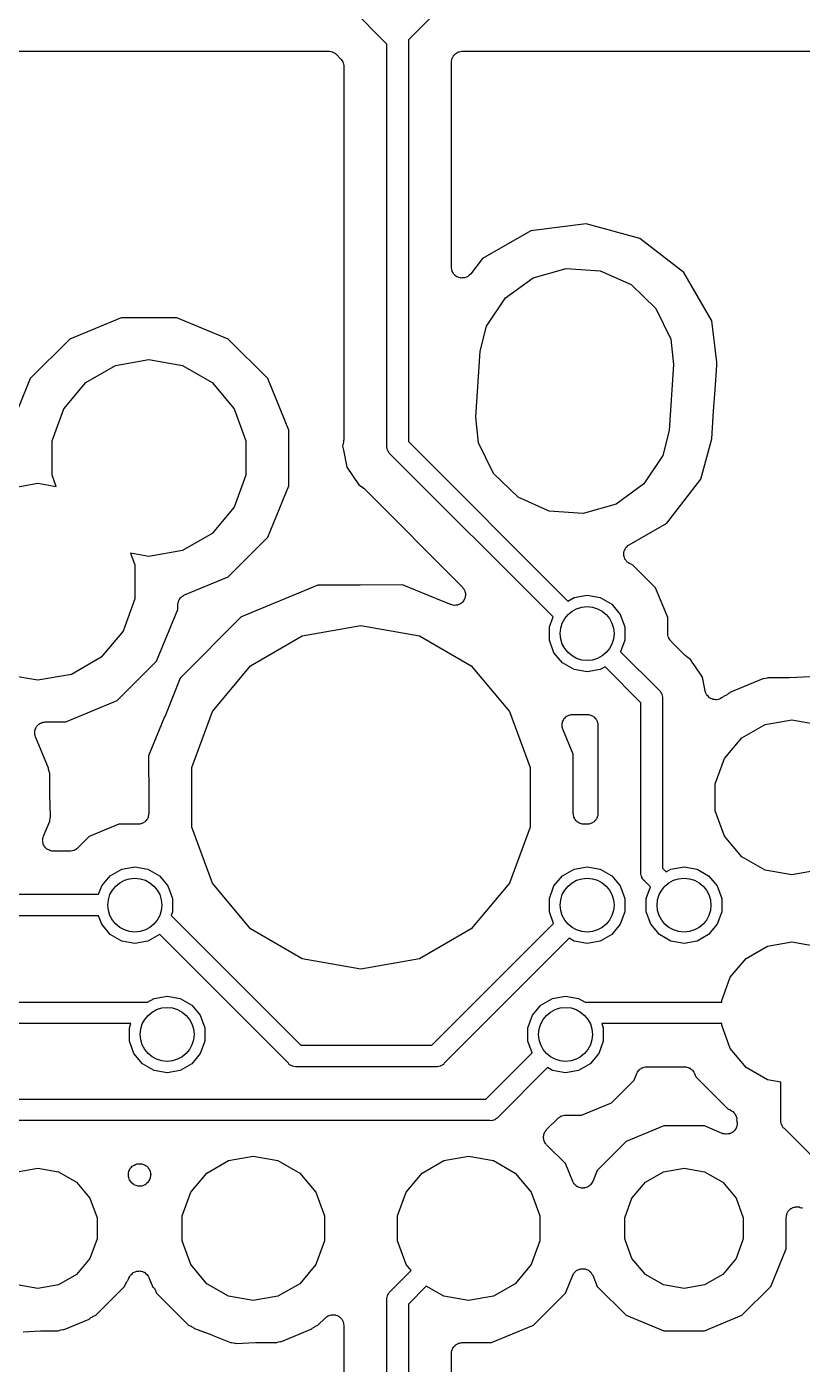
# Model space of a CAD drawing. Extents: x 240.1 to 314.9, y -176.2 to -102.8.
# Drawn here: x 264.03 to 273.17, y -155.27 to -139.51 of the extents above; entities that cross this region are included whole.
import ezdxf

# ---------------------------------------------------------------- set-up
doc = ezdxf.new("R2010")
doc.units = 0
doc.header["$MEASUREMENT"] = 0
doc.layers.add('BLACK', color=7, linetype='CONTINUOUS')

msp = doc.modelspace()

# ---------------------------------------------------------------- linework, layer by layer
at = {"layer": 'BLACK', "linetype": 'CONTINUOUS'}
for p, q in [((268.275, -139.713), (267.849, -139.287)), ((268.906, -139.287), (268.529, -139.664)), ((256.473, -139.795), (267.586, -139.795)), ((267.586, -139.795), (267.592, -139.796)), ((267.592, -139.796), (267.597, -139.795)), ((267.597, -139.795), (267.613, -139.8)), ((267.613, -139.8), (267.63, -139.803)), ((267.63, -139.803), (267.634, -139.805)), ((267.634, -139.805), (267.64, -139.807)), ((267.64, -139.807), (267.653, -139.816)), ((268.275, -144.444), (268.275, -139.713)), ((268.529, -139.664), (268.529, -139.666)), ((268.529, -139.666), (268.529, -144.397)), ((269.101, -139.816), (269.115, -139.807)), ((269.115, -139.807), (269.12, -139.805)), ((269.12, -139.805), (269.125, -139.803)), ((269.125, -139.803), (269.142, -139.8)), ((269.142, -139.8), (269.158, -139.795)), ((269.158, -139.795), (269.163, -139.796)), ((269.163, -139.796), (269.169, -139.795)), ((269.169, -139.795), (286.636, -139.795)), ((267.653, -139.816), (267.668, -139.825)), ((267.668, -139.825), (267.671, -139.829)), ((267.671, -139.829), (267.676, -139.832)), ((267.676, -139.832), (267.73, -139.886)), ((267.73, -139.886), (267.733, -139.89)), ((267.733, -139.89), (267.737, -139.894)), ((267.737, -139.894), (267.745, -139.908)), ((267.745, -139.908), (267.755, -139.922)), ((267.755, -139.922), (267.756, -139.927)), ((267.756, -139.927), (267.759, -139.932)), ((267.759, -139.932), (267.762, -139.949)), ((267.762, -139.949), (267.766, -139.965)), ((267.766, -139.965), (267.766, -139.97)), ((267.766, -139.97), (267.767, -139.976)), ((269.037, -139.916), (269.042, -139.9)), ((269.038, -139.921), (269.037, -139.916)), ((269.037, -139.927), (269.038, -139.921)), ((269.037, -142.344), (269.037, -139.927)), ((269.042, -139.9), (269.044, -139.883)), ((269.044, -139.883), (269.047, -139.879)), ((269.047, -139.879), (269.049, -139.873)), ((269.049, -139.873), (269.058, -139.86)), ((269.058, -139.859), (269.059, -139.858)), ((269.058, -139.86), (269.058, -139.859)), ((269.059, -139.858), (269.067, -139.845)), ((269.059, -139.858), (269.059, -139.858)), ((269.067, -139.845), (269.071, -139.842)), ((269.071, -139.842), (269.074, -139.837)), ((269.074, -139.837), (269.079, -139.832)), ((269.079, -139.832), (269.083, -139.829)), ((269.083, -139.829), (269.087, -139.825)), ((269.087, -139.825), (269.1, -139.817)), ((269.1, -139.817), (269.1, -139.817)), ((269.1, -139.817), (269.101, -139.817)), ((269.101, -139.817), (269.101, -139.816)), ((267.767, -139.976), (267.767, -144.375)), ((270.626, -141.831), (269.974, -141.914)), ((271.26, -142.003), (270.626, -141.831)), ((269.974, -141.914), (269.404, -142.241)), ((271.779, -142.404), (271.26, -142.003)), ((269.404, -142.241), (269.264, -142.422)), ((269.037, -142.347), (269.037, -142.344)), ((269.037, -142.349), (269.037, -142.347)), ((269.041, -142.368), (269.037, -142.349)), ((269.044, -142.388), (269.041, -142.368)), ((269.046, -142.39), (269.044, -142.388)), ((269.046, -142.392), (269.046, -142.39)), ((269.057, -142.409), (269.046, -142.392)), ((269.067, -142.426), (269.057, -142.409)), ((269.068, -142.428), (269.067, -142.426)), ((269.07, -142.43), (269.068, -142.428)), ((269.085, -142.442), (269.07, -142.43)), ((269.1, -142.454), (269.085, -142.442)), ((269.103, -142.455), (269.1, -142.454)), ((269.105, -142.457), (269.103, -142.455)), ((269.123, -142.463), (269.105, -142.457)), ((269.142, -142.469), (269.123, -142.463)), ((269.144, -142.469), (269.142, -142.469)), ((269.147, -142.47), (269.144, -142.469)), ((269.166, -142.469), (269.147, -142.47)), ((269.186, -142.469), (269.166, -142.469)), ((269.188, -142.468), (269.186, -142.469)), ((269.191, -142.468), (269.188, -142.468)), ((269.209, -142.461), (269.191, -142.468)), ((269.227, -142.454), (269.209, -142.461)), ((269.229, -142.453), (269.227, -142.454)), ((269.232, -142.452), (269.229, -142.453)), ((269.246, -142.438), (269.232, -142.452)), ((269.261, -142.426), (269.246, -142.438)), ((269.262, -142.424), (269.261, -142.426)), ((269.264, -142.422), (269.262, -142.424)), ((269.674, -142.705), (270, -142.467)), ((270, -142.467), (270.388, -142.356)), ((270.388, -142.356), (270.79, -142.384)), ((270.79, -142.384), (271.158, -142.547)), ((272.106, -142.974), (271.779, -142.404)), ((271.158, -142.547), (271.448, -142.827)), ((269.449, -143.039), (269.674, -142.705)), ((265.142, -142.939), (264.535, -143.19)), ((265.798, -142.939), (265.142, -142.939)), ((266.405, -143.19), (265.798, -142.939)), ((271.448, -142.827), (271.625, -143.189)), ((269.377, -143.332), (269.449, -143.039)), ((272.168, -143.461), (272.106, -142.974)), ((264.535, -143.19), (264.07, -143.655)), ((266.87, -143.655), (266.405, -143.19)), ((271.625, -143.189), (271.657, -143.489)), ((265.073, -143.499), (265.47, -143.429)), ((265.47, -143.429), (265.867, -143.499)), ((269.323, -144.111), (269.377, -143.332)), ((264.724, -143.701), (265.073, -143.499)), ((265.867, -143.499), (266.216, -143.701)), ((271.657, -143.489), (271.603, -144.268)), ((272.146, -143.787), (272.166, -143.497)), ((272.166, -143.497), (272.168, -143.461)), ((272.166, -143.497), (272.166, -143.497)), ((264.07, -143.655), (263.929, -143.995)), ((264.465, -144.01), (264.724, -143.701)), ((266.216, -143.701), (266.475, -144.01)), ((267.121, -144.262), (266.87, -143.655)), ((272.128, -144.04), (272.146, -143.787)), ((272.146, -143.787), (272.146, -143.787)), ((264.327, -144.388), (264.465, -144.01)), ((266.475, -144.01), (266.613, -144.388)), ((272.111, -144.297), (272.128, -144.04)), ((272.128, -144.04), (272.128, -144.04)), ((269.355, -144.411), (269.323, -144.111)), ((267.121, -144.918), (267.121, -144.262)), ((267.767, -144.375), (267.765, -144.387)), ((271.603, -144.268), (271.531, -144.561)), ((271.977, -144.84), (272.106, -144.366)), ((272.106, -144.366), (272.111, -144.297)), ((264.327, -144.792), (264.327, -144.388)), ((266.613, -144.388), (266.613, -144.792)), ((267.764, -144.4), (267.754, -144.45)), ((267.754, -144.45), (267.764, -144.5)), ((267.765, -144.387), (267.764, -144.4)), ((267.764, -144.5), (267.764, -144.5)), ((267.764, -144.5), (267.804, -144.698)), ((268.273, -144.461), (268.275, -144.444)), ((268.278, -144.477), (268.273, -144.461)), ((268.281, -144.494), (268.278, -144.477)), ((268.283, -144.499), (268.281, -144.494)), ((268.285, -144.504), (268.283, -144.499)), ((268.295, -144.518), (268.285, -144.504)), ((268.303, -144.533), (268.295, -144.518)), ((268.316, -144.544), (268.303, -144.533)), ((268.529, -144.397), (270.41, -146.278)), ((269.532, -144.773), (269.355, -144.411)), ((267.804, -144.698), (267.944, -144.908)), ((270.236, -146.463), (268.316, -144.544)), ((271.531, -144.561), (271.306, -144.895)), ((264.376, -144.928), (264.327, -144.792)), ((266.613, -144.792), (266.475, -145.17)), ((269.822, -145.053), (269.532, -144.773)), ((271.576, -145.359), (271.977, -144.84)), ((263.924, -144.931), (264.16, -144.889)), ((264.16, -144.889), (264.376, -144.928)), ((266.87, -145.525), (267.121, -144.918)), ((267.944, -144.908), (267.987, -144.936)), ((267.987, -144.936), (267.996, -144.945)), ((267.996, -144.945), (268.006, -144.952)), ((268.006, -144.952), (269.166, -146.112)), ((271.306, -144.895), (270.98, -145.133)), ((266.475, -145.17), (266.216, -145.479)), ((270.19, -145.216), (269.822, -145.053)), ((270.98, -145.133), (270.592, -145.244)), ((270.592, -145.244), (270.19, -145.216)), ((266.216, -145.479), (265.867, -145.681)), ((271.133, -145.613), (271.576, -145.359)), ((266.405, -145.99), (266.87, -145.525)), ((271.095, -145.649), (271.099, -145.641)), ((271.099, -145.641), (271.11, -145.632)), ((271.11, -145.632), (271.119, -145.622)), ((271.119, -145.622), (271.126, -145.618)), ((271.126, -145.618), (271.133, -145.613)), ((265.47, -145.751), (265.253, -145.712)), ((265.253, -145.712), (265.303, -145.848)), ((265.867, -145.681), (265.47, -145.751)), ((271.069, -145.723), (271.071, -145.709)), ((271.071, -145.731), (271.069, -145.723)), ((271.07, -145.74), (271.071, -145.731)), ((271.074, -145.753), (271.07, -145.74)), ((271.071, -145.709), (271.072, -145.696)), ((271.072, -145.696), (271.075, -145.688)), ((271.077, -145.766), (271.074, -145.753)), ((271.075, -145.688), (271.077, -145.679)), ((271.077, -145.679), (271.084, -145.668)), ((271.081, -145.774), (271.077, -145.766)), ((271.083, -145.782), (271.081, -145.774)), ((271.092, -145.793), (271.083, -145.782)), ((271.084, -145.668), (271.089, -145.655)), ((271.089, -145.655), (271.095, -145.649)), ((271.099, -145.804), (271.092, -145.793)), ((265.303, -145.848), (265.303, -146.252)), ((271.105, -145.81), (271.099, -145.804)), ((271.11, -145.817), (271.105, -145.81)), ((271.122, -145.824), (271.11, -145.817)), ((271.132, -145.833), (271.122, -145.824)), ((271.14, -145.836), (271.132, -145.833)), ((271.147, -145.84), (271.14, -145.836)), ((271.177, -145.853), (271.147, -145.84)), ((271.444, -146.12), (271.177, -145.853)), ((265.889, -146.203), (266.405, -145.99)), ((267.461, -146.088), (266.567, -146.459)), ((267.959, -146.088), (267.461, -146.088)), ((267.96, -146.088), (267.959, -146.088)), ((268.458, -146.084), (267.96, -146.088)), ((267.96, -146.088), (267.96, -146.088)), ((268.918, -146.274), (268.458, -146.084)), ((269.166, -146.112), (269.176, -146.127)), ((265.303, -146.252), (265.165, -146.63)), ((265.819, -146.277), (265.823, -146.27)), ((265.823, -146.27), (265.825, -146.262)), ((265.825, -146.262), (265.834, -146.251)), ((265.834, -146.251), (265.841, -146.239)), ((265.841, -146.239), (265.847, -146.234)), ((265.847, -146.234), (265.852, -146.227)), ((265.852, -146.227), (265.864, -146.22)), ((265.864, -146.22), (265.875, -146.211)), ((265.875, -146.211), (265.882, -146.208)), ((265.882, -146.208), (265.889, -146.203)), ((268.918, -146.275), (268.918, -146.274)), ((269.028, -146.319), (268.918, -146.275)), ((268.918, -146.275), (268.918, -146.275)), ((269.18, -146.274), (269.167, -146.288)), ((269.176, -146.127), (269.188, -146.142)), ((269.181, -146.271), (269.18, -146.274)), ((269.184, -146.269), (269.181, -146.271)), ((269.191, -146.251), (269.184, -146.269)), ((269.188, -146.142), (269.189, -146.145)), ((269.189, -146.145), (269.191, -146.148)), ((269.191, -146.148), (269.196, -146.166)), ((269.199, -146.234), (269.191, -146.251)), ((269.196, -146.166), (269.202, -146.184)), ((269.2, -146.228), (269.199, -146.231)), ((269.199, -146.231), (269.199, -146.234)), ((269.201, -146.209), (269.2, -146.228)), ((269.202, -146.19), (269.201, -146.209)), ((269.202, -146.184), (269.202, -146.187)), ((269.202, -146.187), (269.202, -146.19)), ((270.41, -146.278), (270.483, -146.236)), ((270.483, -146.236), (270.637, -146.209)), ((270.637, -146.209), (270.791, -146.236)), ((270.791, -146.236), (270.927, -146.314)), ((271.589, -146.471), (271.444, -146.12)), ((265.56, -146.985), (265.811, -146.378)), ((265.811, -146.321), (265.812, -146.312)), ((265.811, -146.378), (265.811, -146.321)), ((265.812, -146.304), (265.816, -146.291)), ((265.812, -146.312), (265.812, -146.304)), ((265.816, -146.291), (265.819, -146.277)), ((269.047, -146.323), (269.028, -146.319)), ((269.065, -146.328), (269.047, -146.323)), ((269.068, -146.328), (269.065, -146.328)), ((269.071, -146.328), (269.068, -146.328)), ((269.09, -146.326), (269.071, -146.328)), ((269.109, -146.324), (269.09, -146.326)), ((269.112, -146.323), (269.109, -146.324)), ((269.115, -146.322), (269.112, -146.323)), ((269.132, -146.314), (269.115, -146.322)), ((269.149, -146.306), (269.132, -146.314)), ((269.151, -146.303), (269.149, -146.306)), ((269.154, -146.302), (269.151, -146.303)), ((269.167, -146.288), (269.154, -146.302)), ((270.927, -146.314), (271.028, -146.434)), ((266.558, -146.464), (265.844, -147.178)), ((266.56, -146.463), (266.558, -146.464)), ((266.567, -146.459), (266.56, -146.463)), ((267.278, -146.687), (267.97, -146.565)), ((267.97, -146.565), (268.662, -146.687)), ((270.192, -146.582), (270.236, -146.463)), ((270.192, -146.738), (270.192, -146.582)), ((271.028, -146.434), (271.082, -146.582)), ((271.082, -146.582), (271.082, -146.738)), ((271.589, -146.662), (271.589, -146.471)), ((265.165, -146.63), (264.906, -146.939)), ((266.669, -147.039), (267.278, -146.687)), ((268.662, -146.687), (269.271, -147.039)), ((270.246, -146.886), (270.192, -146.738)), ((271.082, -146.738), (271.032, -146.875)), ((271.59, -146.667), (271.589, -146.662)), ((271.59, -146.673), (271.59, -146.667)), ((271.594, -146.689), (271.59, -146.673)), ((271.597, -146.705), (271.594, -146.689)), ((271.6, -146.71), (271.597, -146.705)), ((271.601, -146.716), (271.6, -146.71)), ((271.611, -146.729), (271.601, -146.716)), ((271.619, -146.744), (271.611, -146.729)), ((271.623, -146.747), (271.619, -146.744)), ((271.627, -146.752), (271.623, -146.747)), ((270.347, -147.006), (270.246, -146.886)), ((271.032, -146.875), (271.485, -147.328)), ((271.795, -146.92), (271.627, -146.752)), ((264.906, -146.939), (264.557, -147.141)), ((265.095, -147.45), (265.56, -146.985)), ((266.217, -147.578), (266.669, -147.039)), ((269.271, -147.039), (269.723, -147.578)), ((270.483, -147.084), (270.347, -147.006)), ((270.849, -147.051), (270.791, -147.084)), ((271.272, -147.475), (270.849, -147.051)), ((271.805, -146.927), (271.795, -146.92)), ((271.814, -146.936), (271.805, -146.927)), ((271.857, -146.964), (271.814, -146.936)), ((271.885, -147.007), (271.857, -146.964)), ((271.899, -147.028), (271.885, -147.007)), ((271.997, -147.174), (271.899, -147.028)), ((271.899, -147.028), (271.899, -147.028)), ((264.16, -147.211), (263.763, -147.141)), ((264.557, -147.141), (264.16, -147.211)), ((265.839, -147.186), (265.655, -147.642)), ((265.843, -147.18), (265.839, -147.186)), ((265.844, -147.178), (265.843, -147.18)), ((270.637, -147.111), (270.483, -147.084)), ((270.791, -147.084), (270.637, -147.111)), ((272.021, -147.296), (271.997, -147.174)), ((272.708, -147.194), (272.321, -147.355)), ((272.719, -147.194), (272.708, -147.194)), ((272.74, -147.189), (272.719, -147.194)), ((272.719, -147.194), (272.719, -147.194)), ((272.719, -147.194), (272.719, -147.194)), ((272.762, -147.184), (272.74, -147.189)), ((272.77, -147.181), (272.762, -147.184)), ((272.762, -147.184), (272.762, -147.184)), ((272.762, -147.184), (272.762, -147.184)), ((273.018, -147.181), (272.77, -147.181)), ((273.02, -147.181), (273.018, -147.181)), ((273.023, -147.181), (273.02, -147.181)), ((273.271, -147.171), (273.023, -147.181)), ((271.485, -147.328), (271.498, -147.339)), ((271.498, -147.339), (271.506, -147.354)), ((271.506, -147.354), (271.516, -147.367)), ((271.516, -147.367), (271.517, -147.373)), ((271.517, -147.373), (271.52, -147.378)), ((271.52, -147.378), (271.523, -147.394)), ((272.03, -147.338), (272.021, -147.296)), ((272.031, -147.342), (272.03, -147.338)), ((272.032, -147.346), (272.031, -147.342)), ((272.039, -147.363), (272.032, -147.346)), ((272.046, -147.379), (272.039, -147.363)), ((272.049, -147.383), (272.046, -147.379)), ((272.287, -147.379), (272.279, -147.384)), ((272.297, -147.375), (272.287, -147.379)), ((272.306, -147.367), (272.297, -147.375)), ((272.316, -147.361), (272.306, -147.367)), ((272.321, -147.355), (272.316, -147.361)), ((264.488, -147.701), (265.095, -147.45)), ((271.272, -149.473), (271.272, -147.475)), ((271.523, -147.394), (271.527, -147.411)), ((271.527, -147.411), (271.526, -147.428)), ((271.526, -147.428), (271.526, -149.426)), ((272.05, -147.386), (272.049, -147.383)), ((272.063, -147.399), (272.05, -147.386)), ((272.075, -147.413), (272.063, -147.399)), ((272.079, -147.415), (272.075, -147.413)), ((272.082, -147.418), (272.079, -147.415)), ((272.098, -147.425), (272.082, -147.418)), ((272.114, -147.434), (272.098, -147.425)), ((272.118, -147.434), (272.114, -147.434)), ((272.121, -147.436), (272.118, -147.434)), ((272.139, -147.438), (272.121, -147.436)), ((272.157, -147.441), (272.139, -147.438)), ((272.161, -147.44), (272.157, -147.441)), ((272.165, -147.44), (272.161, -147.44)), ((272.183, -147.435), (272.165, -147.44)), ((272.2, -147.432), (272.183, -147.435)), ((272.204, -147.43), (272.2, -147.432)), ((272.208, -147.429), (272.204, -147.43)), ((272.223, -147.418), (272.208, -147.429)), ((272.238, -147.409), (272.223, -147.418)), ((272.241, -147.406), (272.238, -147.409)), ((272.244, -147.403), (272.241, -147.406)), ((272.252, -147.396), (272.244, -147.403)), ((272.279, -147.384), (272.252, -147.396)), ((265.654, -147.642), (265.464, -148.102)), ((265.655, -147.642), (265.654, -147.642)), ((265.655, -147.642), (265.655, -147.642)), ((265.976, -148.238), (266.217, -147.578)), ((269.723, -147.578), (269.964, -148.238)), ((270.347, -147.701), (270.353, -147.689)), ((270.353, -147.689), (270.358, -147.676)), ((270.358, -147.676), (270.363, -147.67)), ((270.363, -147.67), (270.367, -147.662)), ((270.367, -147.662), (270.377, -147.653)), ((270.377, -147.653), (270.386, -147.642)), ((270.386, -147.642), (270.393, -147.638)), ((270.393, -147.638), (270.399, -147.632)), ((270.399, -147.632), (270.412, -147.627)), ((270.412, -147.627), (270.424, -147.62)), ((270.424, -147.62), (270.433, -147.619)), ((270.433, -147.619), (270.44, -147.616)), ((270.44, -147.616), (270.454, -147.615)), ((270.454, -147.615), (270.468, -147.612)), ((270.468, -147.612), (270.637, -147.612)), ((270.637, -147.612), (270.648, -147.614)), ((270.648, -147.614), (270.659, -147.614)), ((270.659, -147.614), (270.669, -147.618)), ((270.669, -147.618), (270.68, -147.62)), ((270.68, -147.62), (270.69, -147.626)), ((270.69, -147.626), (270.701, -147.63)), ((270.701, -147.63), (270.709, -147.637)), ((270.709, -147.637), (270.719, -147.642)), ((270.719, -147.642), (270.726, -147.651)), ((270.726, -147.651), (270.734, -147.658)), ((270.734, -147.658), (270.74, -147.667)), ((270.74, -147.667), (270.747, -147.676)), ((270.747, -147.676), (270.751, -147.686)), ((270.751, -147.686), (270.756, -147.696)), ((272.737, -147.73), (273.05, -147.675)), ((273.05, -147.675), (273.363, -147.73)), ((264.122, -147.834), (264.124, -147.82)), ((264.124, -147.842), (264.122, -147.834)), ((264.124, -147.806), (264.127, -147.798)), ((264.124, -147.82), (264.124, -147.806)), ((264.124, -147.85), (264.124, -147.842)), ((264.129, -147.863), (264.124, -147.85)), ((264.127, -147.798), (264.128, -147.79)), ((264.128, -147.79), (264.134, -147.778)), ((264.134, -147.778), (264.139, -147.764)), ((264.139, -147.764), (264.145, -147.758)), ((264.145, -147.758), (264.148, -147.751)), ((264.148, -147.751), (264.159, -147.741)), ((264.159, -147.741), (264.168, -147.731)), ((264.168, -147.731), (264.175, -147.727)), ((264.175, -147.727), (264.181, -147.721)), ((264.181, -147.721), (264.194, -147.716)), ((264.194, -147.716), (264.206, -147.709)), ((264.206, -147.709), (264.214, -147.707)), ((264.214, -147.707), (264.222, -147.704)), ((264.222, -147.704), (264.236, -147.703)), ((264.236, -147.703), (264.249, -147.701)), ((264.249, -147.701), (264.488, -147.701)), ((270.341, -147.745), (270.343, -147.731)), ((270.343, -147.753), (270.341, -147.745)), ((270.343, -147.717), (270.346, -147.71)), ((270.343, -147.731), (270.343, -147.717)), ((270.343, -147.762), (270.343, -147.753)), ((270.347, -147.775), (270.343, -147.762)), ((270.346, -147.71), (270.347, -147.701)), ((270.35, -147.788), (270.347, -147.775)), ((270.472, -148.081), (270.35, -147.788)), ((270.756, -147.696), (270.758, -147.707)), ((270.758, -147.707), (270.762, -147.717)), ((270.762, -147.717), (270.762, -147.729)), ((270.762, -147.729), (270.764, -147.739)), ((270.764, -147.739), (270.764, -148.78)), ((272.462, -147.889), (272.737, -147.73)), ((264.132, -147.877), (264.129, -147.863)), ((264.286, -148.248), (264.132, -147.877)), ((272.258, -148.133), (272.462, -147.889)), ((265.464, -148.102), (265.468, -148.6)), ((270.472, -148.579), (270.472, -148.081)), ((272.149, -148.431), (272.258, -148.133)), ((264.286, -148.259), (264.286, -148.248)), ((264.291, -148.28), (264.286, -148.259)), ((264.286, -148.259), (264.286, -148.259)), ((264.286, -148.259), (264.286, -148.259)), ((264.296, -148.302), (264.291, -148.28)), ((264.299, -148.31), (264.296, -148.302)), ((264.296, -148.302), (264.296, -148.302)), ((264.296, -148.302), (264.296, -148.302)), ((264.299, -148.558), (264.299, -148.31)), ((265.976, -148.942), (265.976, -148.238)), ((269.964, -148.238), (269.964, -148.942)), ((272.149, -148.749), (272.149, -148.431)), ((264.299, -148.56), (264.299, -148.558)), ((264.299, -148.563), (264.299, -148.56)), ((264.309, -148.811), (264.299, -148.563)), ((265.468, -148.6), (265.468, -148.6)), ((265.468, -148.6), (265.468, -148.601)), ((265.468, -148.601), (265.468, -148.78)), ((270.472, -148.58), (270.472, -148.579)), ((270.474, -148.782), (270.472, -148.58)), ((270.472, -148.58), (270.472, -148.58)), ((265.468, -148.78), (265.466, -148.791)), ((265.466, -148.791), (265.466, -148.803)), ((270.475, -148.792), (270.474, -148.782)), ((270.475, -148.803), (270.475, -148.792)), ((270.764, -148.78), (270.762, -148.791)), ((270.762, -148.791), (270.762, -148.803)), ((272.258, -149.047), (272.149, -148.749)), ((264.225, -149.049), (264.299, -148.87)), ((264.299, -148.862), (264.303, -148.84)), ((264.299, -148.87), (264.299, -148.862)), ((264.299, -148.862), (264.299, -148.862)), ((264.299, -148.862), (264.299, -148.862)), ((264.303, -148.84), (264.307, -148.819)), ((264.307, -148.819), (264.309, -148.811)), ((264.307, -148.819), (264.307, -148.819)), ((264.307, -148.819), (264.307, -148.819)), ((265.114, -148.907), (264.763, -149.053)), ((265.341, -148.907), (265.114, -148.907)), ((265.352, -148.906), (265.341, -148.907)), ((265.363, -148.906), (265.352, -148.906)), ((265.374, -148.902), (265.363, -148.906)), ((265.385, -148.9), (265.374, -148.902)), ((265.394, -148.894), (265.385, -148.9)), ((265.405, -148.89), (265.394, -148.894)), ((265.413, -148.883), (265.405, -148.89)), ((265.423, -148.878), (265.413, -148.883)), ((265.43, -148.869), (265.423, -148.878)), ((265.438, -148.862), (265.43, -148.869)), ((265.444, -148.853), (265.438, -148.862)), ((265.451, -148.844), (265.444, -148.853)), ((265.455, -148.834), (265.451, -148.844)), ((265.46, -148.824), (265.455, -148.834)), ((265.462, -148.813), (265.46, -148.824)), ((265.466, -148.803), (265.462, -148.813)), ((266.217, -149.602), (265.976, -148.942)), ((269.964, -148.942), (269.723, -149.602)), ((270.479, -148.813), (270.475, -148.803)), ((270.482, -148.825), (270.479, -148.813)), ((270.487, -148.834), (270.482, -148.825)), ((270.491, -148.844), (270.487, -148.834)), ((270.498, -148.853), (270.491, -148.844)), ((270.504, -148.863), (270.498, -148.853)), ((270.512, -148.87), (270.504, -148.863)), ((270.519, -148.878), (270.512, -148.87)), ((270.529, -148.884), (270.519, -148.878)), ((270.538, -148.891), (270.529, -148.884)), ((270.548, -148.895), (270.538, -148.891)), ((270.557, -148.9), (270.548, -148.895)), ((270.569, -148.902), (270.557, -148.9)), ((270.58, -148.906), (270.569, -148.902)), ((270.59, -148.906), (270.58, -148.906)), ((270.601, -148.907), (270.59, -148.906)), ((270.637, -148.907), (270.601, -148.907)), ((270.648, -148.906), (270.637, -148.907)), ((270.659, -148.906), (270.648, -148.906)), ((270.669, -148.902), (270.659, -148.906)), ((270.68, -148.9), (270.669, -148.902)), ((270.69, -148.894), (270.68, -148.9)), ((270.7, -148.89), (270.69, -148.894)), ((270.709, -148.883), (270.7, -148.89)), ((270.719, -148.878), (270.709, -148.883)), ((270.726, -148.869), (270.719, -148.878)), ((270.734, -148.862), (270.726, -148.869)), ((270.74, -148.853), (270.734, -148.862)), ((270.747, -148.844), (270.74, -148.853)), ((270.751, -148.834), (270.747, -148.844)), ((270.756, -148.824), (270.751, -148.834)), ((270.758, -148.813), (270.756, -148.824)), ((270.762, -148.803), (270.758, -148.813)), ((264.215, -149.092), (264.217, -149.084)), ((264.217, -149.106), (264.215, -149.092)), ((264.217, -149.076), (264.222, -149.063)), ((264.217, -149.084), (264.217, -149.076)), ((264.217, -149.12), (264.217, -149.106)), ((264.222, -149.063), (264.225, -149.049)), ((264.763, -149.053), (264.628, -149.188)), ((272.462, -149.291), (272.258, -149.047)), ((264.22, -149.128), (264.217, -149.12)), ((264.221, -149.136), (264.22, -149.128)), ((264.227, -149.148), (264.221, -149.136)), ((264.232, -149.161), (264.227, -149.148)), ((264.237, -149.168), (264.232, -149.161)), ((264.241, -149.175), (264.237, -149.168)), ((264.251, -149.185), (264.241, -149.175)), ((264.26, -149.195), (264.251, -149.185)), ((264.268, -149.199), (264.26, -149.195)), ((264.274, -149.205), (264.268, -149.199)), ((264.287, -149.21), (264.274, -149.205)), ((264.299, -149.217), (264.287, -149.21)), ((264.307, -149.219), (264.299, -149.217)), ((264.315, -149.222), (264.307, -149.219)), ((264.328, -149.223), (264.315, -149.222)), ((264.342, -149.225), (264.328, -149.223)), ((264.538, -149.225), (264.342, -149.225)), ((264.544, -149.224), (264.538, -149.225)), ((264.549, -149.225), (264.544, -149.224)), ((264.565, -149.22), (264.549, -149.225)), ((264.582, -149.217), (264.565, -149.22)), ((264.587, -149.215), (264.582, -149.217)), ((264.592, -149.213), (264.587, -149.215)), ((264.606, -149.204), (264.592, -149.213)), ((264.62, -149.195), (264.606, -149.204)), ((264.624, -149.191), (264.62, -149.195)), ((264.628, -149.188), (264.624, -149.191)), ((265.149, -149.436), (265.303, -149.409)), ((265.303, -149.409), (265.457, -149.436)), ((270.483, -149.436), (270.637, -149.409)), ((270.637, -149.409), (270.791, -149.436)), ((271.526, -149.426), (271.568, -149.469)), ((271.626, -149.436), (271.78, -149.409)), ((271.78, -149.409), (271.934, -149.436)), ((272.737, -149.45), (272.462, -149.291)), ((264.912, -149.634), (265.013, -149.514)), ((265.013, -149.514), (265.149, -149.436)), ((265.457, -149.436), (265.593, -149.514)), ((265.593, -149.514), (265.694, -149.634)), ((270.246, -149.634), (270.347, -149.514)), ((270.347, -149.514), (270.483, -149.436)), ((270.791, -149.436), (270.927, -149.514)), ((270.927, -149.514), (271.028, -149.634)), ((271.271, -149.49), (271.272, -149.473)), ((271.275, -149.507), (271.271, -149.49)), ((271.278, -149.523), (271.275, -149.507)), ((271.281, -149.528), (271.278, -149.523)), ((271.282, -149.534), (271.281, -149.528)), ((271.292, -149.547), (271.282, -149.534)), ((271.3, -149.562), (271.292, -149.547)), ((271.313, -149.573), (271.3, -149.562)), ((271.385, -149.645), (271.313, -149.573)), ((271.568, -149.469), (271.626, -149.436)), ((271.934, -149.436), (272.07, -149.514)), ((272.07, -149.514), (272.171, -149.634)), ((273.05, -149.505), (272.737, -149.45)), ((273.363, -149.45), (273.05, -149.505)), ((263.523, -149.733), (264.876, -149.733)), ((264.876, -149.733), (264.912, -149.634)), ((265.694, -149.634), (265.748, -149.782)), ((266.669, -150.141), (266.217, -149.602)), ((269.723, -149.602), (269.271, -150.141)), ((270.192, -149.782), (270.246, -149.634)), ((271.028, -149.634), (271.082, -149.782)), ((271.335, -149.782), (271.385, -149.645)), ((272.171, -149.634), (272.224, -149.782)), ((265.748, -149.782), (265.748, -149.938)), ((270.192, -149.938), (270.192, -149.782)), ((271.082, -149.782), (271.082, -149.938)), ((271.335, -149.938), (271.335, -149.782)), ((272.224, -149.782), (272.224, -149.938)), ((264.876, -149.987), (263.57, -149.987)), ((264.912, -150.086), (264.876, -149.987)), ((265.748, -149.938), (265.732, -149.982)), ((265.732, -149.982), (267.261, -151.511)), ((270.242, -150.075), (270.192, -149.938)), ((271.082, -149.938), (271.028, -150.086)), ((271.389, -150.086), (271.335, -149.938)), ((272.224, -149.938), (272.171, -150.086)), ((265.013, -150.206), (264.912, -150.086)), ((265.149, -150.284), (265.013, -150.206)), ((265.593, -150.206), (265.457, -150.284)), ((265.595, -150.204), (265.593, -150.206)), ((267.114, -151.724), (265.595, -150.204)), ((267.278, -150.493), (266.669, -150.141)), ((269.271, -150.141), (268.662, -150.493)), ((268.806, -151.511), (270.242, -150.075)), ((270.927, -150.206), (270.791, -150.284)), ((271.028, -150.086), (270.927, -150.206)), ((271.49, -150.206), (271.389, -150.086)), ((271.626, -150.284), (271.49, -150.206)), ((272.07, -150.206), (271.934, -150.284)), ((272.171, -150.086), (272.07, -150.206)), ((265.303, -150.311), (265.149, -150.284)), ((265.457, -150.284), (265.303, -150.311)), ((270.425, -150.251), (268.953, -151.724)), ((270.483, -150.284), (270.425, -150.251)), ((270.637, -150.311), (270.483, -150.284)), ((270.791, -150.284), (270.637, -150.311)), ((271.78, -150.311), (271.626, -150.284)), ((271.934, -150.284), (271.78, -150.311)), ((272.511, -150.488), (272.763, -150.342)), ((272.763, -150.342), (273.05, -150.292)), ((273.05, -150.292), (273.337, -150.342)), ((267.97, -150.615), (267.278, -150.493)), ((268.662, -150.493), (267.97, -150.615)), ((272.324, -150.711), (272.511, -150.488)), ((272.224, -150.984), (272.324, -150.711)), ((263.715, -151.003), (265.424, -151.003)), ((265.424, -151.003), (265.441, -151.002)), ((265.441, -151.002), (265.452, -151.005)), ((265.452, -151.005), (265.53, -150.96)), ((265.53, -150.96), (265.684, -150.933)), ((265.684, -150.933), (265.838, -150.96)), ((265.838, -150.96), (265.974, -151.038)), ((270.093, -151.038), (270.229, -150.96)), ((270.229, -150.96), (270.383, -150.933)), ((270.383, -150.933), (270.537, -150.96)), ((270.537, -150.96), (270.615, -151.005)), ((270.615, -151.005), (270.626, -151.002)), ((270.626, -151.002), (270.643, -151.003)), ((270.643, -151.003), (272.224, -151.003)), ((272.224, -151.003), (272.224, -150.984)), ((265.974, -151.038), (266.075, -151.158)), ((266.075, -151.158), (266.128, -151.306)), ((269.938, -151.306), (269.992, -151.158)), ((269.992, -151.158), (270.093, -151.038)), ((265.257, -151.257), (263.715, -151.257)), ((265.239, -151.306), (265.257, -151.257)), ((265.239, -151.462), (265.239, -151.306)), ((266.128, -151.306), (266.128, -151.462)), ((269.938, -151.462), (269.938, -151.306)), ((272.224, -151.257), (270.81, -151.257)), ((270.81, -151.257), (270.827, -151.306)), ((270.827, -151.306), (270.827, -151.462)), ((272.224, -151.276), (272.224, -151.257)), ((272.324, -151.549), (272.224, -151.276)), ((265.293, -151.61), (265.239, -151.462)), ((266.128, -151.462), (266.075, -151.61)), ((269.988, -151.599), (269.938, -151.462)), ((270.827, -151.462), (270.774, -151.61)), ((265.394, -151.73), (265.293, -151.61)), ((266.075, -151.61), (265.974, -151.73)), ((267.261, -151.511), (268.806, -151.511)), ((269.441, -152.146), (269.988, -151.599)), ((270.774, -151.61), (270.673, -151.73)), ((272.511, -151.772), (272.324, -151.549)), ((265.53, -151.808), (265.394, -151.73)), ((265.974, -151.73), (265.838, -151.808)), ((267.125, -151.737), (267.114, -151.724)), ((267.14, -151.745), (267.125, -151.737)), ((267.153, -151.755), (267.14, -151.745)), ((267.159, -151.756), (267.153, -151.755)), ((267.164, -151.759), (267.159, -151.756)), ((267.18, -151.762), (267.164, -151.759)), ((267.197, -151.766), (267.18, -151.762)), ((267.214, -151.765), (267.197, -151.766)), ((268.853, -151.765), (267.214, -151.765)), ((268.87, -151.766), (268.853, -151.765)), ((268.887, -151.762), (268.87, -151.766)), ((268.903, -151.759), (268.887, -151.762)), ((268.908, -151.756), (268.903, -151.759)), ((268.913, -151.755), (268.908, -151.756)), ((268.927, -151.745), (268.913, -151.755)), ((268.942, -151.737), (268.927, -151.745)), ((268.953, -151.724), (268.942, -151.737)), ((270.171, -151.775), (269.588, -152.359)), ((270.229, -151.808), (270.171, -151.775)), ((270.673, -151.73), (270.537, -151.808)), ((271.259, -151.795), (271.271, -151.788)), ((271.271, -151.788), (271.282, -151.779)), ((271.282, -151.779), (271.29, -151.777)), ((271.29, -151.777), (271.298, -151.773)), ((271.298, -151.773), (271.311, -151.77)), ((271.311, -151.77), (271.324, -151.766)), ((271.324, -151.766), (271.333, -151.766)), ((271.333, -151.766), (271.341, -151.765)), ((271.341, -151.765), (271.785, -151.765)), ((271.785, -151.765), (271.793, -151.766)), ((271.793, -151.766), (271.801, -151.766)), ((271.801, -151.766), (271.815, -151.77)), ((271.815, -151.77), (271.828, -151.773)), ((271.828, -151.773), (271.835, -151.777)), ((271.835, -151.777), (271.843, -151.779)), ((271.843, -151.779), (271.854, -151.788)), ((271.854, -151.788), (271.866, -151.795)), ((272.763, -151.918), (272.511, -151.772)), ((265.684, -151.835), (265.53, -151.808)), ((265.838, -151.808), (265.684, -151.835)), ((270.383, -151.835), (270.229, -151.808)), ((270.537, -151.808), (270.383, -151.835)), ((270.923, -152.191), (271.19, -151.924)), ((271.19, -151.924), (271.224, -151.843)), ((271.224, -151.843), (271.228, -151.836)), ((271.228, -151.836), (271.231, -151.828)), ((271.231, -151.828), (271.24, -151.818)), ((271.24, -151.818), (271.247, -151.806)), ((271.247, -151.806), (271.254, -151.801)), ((271.254, -151.801), (271.259, -151.795)), ((271.866, -151.795), (271.872, -151.801)), ((271.872, -151.801), (271.878, -151.806)), ((271.878, -151.806), (271.886, -151.818)), ((271.886, -151.818), (271.895, -151.828)), ((271.895, -151.828), (271.898, -151.836)), ((271.898, -151.836), (271.902, -151.843)), ((271.902, -151.843), (271.92, -151.885)), ((271.92, -151.885), (272.295, -152.26)), ((272.923, -151.946), (272.763, -151.918)), ((272.923, -152.394), (272.923, -151.946)), ((263.658, -152.146), (269.441, -152.146)), ((270.572, -152.337), (270.923, -152.191)), ((272.295, -152.26), (272.324, -152.273)), ((269.488, -152.4), (263.705, -152.4)), ((269.505, -152.401), (269.488, -152.4)), ((269.522, -152.397), (269.505, -152.401)), ((269.538, -152.394), (269.522, -152.397)), ((269.543, -152.391), (269.538, -152.394)), ((269.548, -152.39), (269.543, -152.391)), ((269.562, -152.38), (269.548, -152.39)), ((269.577, -152.372), (269.562, -152.38)), ((269.588, -152.359), (269.577, -152.372)), ((270.159, -152.506), (270.291, -152.374)), ((270.291, -152.374), (270.296, -152.37)), ((270.296, -152.37), (270.299, -152.366)), ((270.299, -152.366), (270.314, -152.358)), ((270.314, -152.358), (270.327, -152.348)), ((270.327, -152.348), (270.333, -152.347)), ((270.333, -152.347), (270.338, -152.344)), ((270.338, -152.344), (270.354, -152.341)), ((270.354, -152.341), (270.37, -152.337)), ((270.37, -152.337), (270.376, -152.337)), ((270.376, -152.337), (270.381, -152.337)), ((270.381, -152.337), (270.572, -152.337)), ((272.324, -152.273), (272.341, -152.284)), ((272.341, -152.284), (272.359, -152.294)), ((272.359, -152.294), (272.36, -152.295)), ((272.36, -152.295), (272.361, -152.296)), ((272.361, -152.296), (272.373, -152.313)), ((272.373, -152.313), (272.386, -152.329)), ((272.386, -152.329), (272.387, -152.33)), ((272.387, -152.33), (272.388, -152.331)), ((272.388, -152.331), (272.394, -152.351)), ((272.394, -152.351), (272.401, -152.371)), ((272.401, -152.373), (272.4, -152.389)), ((272.4, -152.389), (272.404, -152.409)), ((272.401, -152.371), (272.401, -152.372)), ((272.401, -152.372), (272.401, -152.373)), ((272.404, -152.409), (272.404, -152.413)), ((272.404, -152.413), (272.406, -152.417)), ((272.406, -152.417), (272.405, -152.435)), ((272.922, -152.411), (272.923, -152.394)), ((272.926, -152.428), (272.922, -152.411)), ((270.123, -152.585), (270.125, -152.574)), ((270.125, -152.574), (270.126, -152.563)), ((270.126, -152.563), (270.131, -152.553)), ((270.131, -152.553), (270.134, -152.542)), ((270.134, -152.542), (270.14, -152.533)), ((270.14, -152.533), (270.145, -152.523)), ((270.145, -152.523), (270.153, -152.515)), ((270.153, -152.515), (270.159, -152.506)), ((271.54, -152.463), (271.097, -152.647)), ((272.02, -152.463), (271.54, -152.463)), ((272.231, -152.551), (272.02, -152.463)), ((272.235, -152.552), (272.231, -152.551)), ((272.239, -152.554), (272.235, -152.552)), ((272.257, -152.557), (272.239, -152.554)), ((272.274, -152.561), (272.257, -152.557)), ((272.278, -152.56), (272.274, -152.561)), ((272.283, -152.561), (272.278, -152.56)), ((272.3, -152.557), (272.283, -152.561)), ((272.318, -152.555), (272.3, -152.557)), ((272.322, -152.553), (272.318, -152.555)), ((272.326, -152.552), (272.322, -152.553)), ((272.341, -152.543), (272.326, -152.552)), ((272.357, -152.534), (272.341, -152.543)), ((272.36, -152.531), (272.357, -152.534)), ((272.363, -152.529), (272.36, -152.531)), ((272.375, -152.515), (272.363, -152.529)), ((272.387, -152.502), (272.375, -152.515)), ((272.388, -152.498), (272.387, -152.502)), ((272.391, -152.495), (272.388, -152.498)), ((272.397, -152.478), (272.391, -152.495)), ((272.404, -152.461), (272.397, -152.478)), ((272.405, -152.453), (272.404, -152.457)), ((272.404, -152.457), (272.404, -152.461)), ((272.405, -152.435), (272.405, -152.453)), ((272.929, -152.444), (272.926, -152.428)), ((272.932, -152.449), (272.929, -152.444)), ((272.933, -152.454), (272.932, -152.449)), ((272.943, -152.468), (272.933, -152.454)), ((272.951, -152.483), (272.943, -152.468)), ((272.964, -152.494), (272.951, -152.483)), ((274.226, -153.756), (272.964, -152.494)), ((270.123, -152.596), (270.123, -152.585)), ((270.123, -152.607), (270.123, -152.596)), ((270.125, -152.617), (270.123, -152.607)), ((270.126, -152.628), (270.125, -152.617)), ((270.131, -152.639), (270.126, -152.628)), ((270.134, -152.649), (270.131, -152.639)), ((270.14, -152.658), (270.134, -152.649)), ((270.145, -152.668), (270.14, -152.658)), ((270.153, -152.676), (270.145, -152.668)), ((270.159, -152.685), (270.153, -152.676)), ((270.381, -152.907), (270.159, -152.685)), ((271.097, -152.647), (270.757, -152.987)), ((266.153, -153.018), (266.409, -152.87)), ((266.409, -152.87), (266.7, -152.819)), ((266.7, -152.819), (266.991, -152.87)), ((266.991, -152.87), (267.247, -153.018)), ((268.693, -153.018), (268.949, -152.87)), ((268.949, -152.87), (269.24, -152.819)), ((269.24, -152.819), (269.531, -152.87)), ((269.531, -152.87), (269.787, -153.018)), ((263.917, -153.004), (264.16, -152.961)), ((264.16, -152.961), (264.403, -153.004)), ((264.403, -153.004), (264.616, -153.127)), ((265.227, -153.041), (265.229, -153.027)), ((265.229, -153.049), (265.227, -153.041)), ((265.229, -153.013), (265.232, -153.005)), ((265.229, -153.027), (265.229, -153.013)), ((265.229, -153.057), (265.229, -153.049)), ((265.232, -153.005), (265.233, -152.997)), ((265.233, -152.997), (265.239, -152.985)), ((265.239, -152.985), (265.244, -152.971)), ((265.244, -152.971), (265.249, -152.965)), ((265.249, -152.965), (265.253, -152.958)), ((265.253, -152.958), (265.263, -152.948)), ((265.263, -152.948), (265.272, -152.938)), ((265.272, -152.938), (265.279, -152.934)), ((265.279, -152.934), (265.286, -152.928)), ((265.286, -152.928), (265.298, -152.923)), ((265.298, -152.923), (265.31, -152.916)), ((265.31, -152.916), (265.319, -152.914)), ((265.319, -152.914), (265.326, -152.911)), ((265.326, -152.911), (265.34, -152.91)), ((265.34, -152.91), (265.341, -152.91)), ((265.341, -152.91), (265.343, -152.91)), ((265.343, -152.91), (265.354, -152.908)), ((265.354, -152.908), (265.363, -152.908)), ((265.363, -152.908), (265.369, -152.909)), ((265.369, -152.909), (265.37, -152.909)), ((265.37, -152.909), (265.372, -152.91)), ((265.372, -152.91), (265.374, -152.91)), ((265.374, -152.91), (265.385, -152.91)), ((265.385, -152.91), (265.395, -152.914)), ((265.395, -152.914), (265.407, -152.916)), ((265.407, -152.916), (265.416, -152.921)), ((265.416, -152.921), (265.426, -152.925)), ((265.426, -152.925), (265.435, -152.932)), ((265.435, -152.932), (265.445, -152.938)), ((265.445, -152.938), (265.452, -152.946)), ((265.452, -152.946), (265.46, -152.953)), ((265.46, -152.953), (265.466, -152.963)), ((265.466, -152.963), (265.473, -152.971)), ((265.473, -152.971), (265.477, -152.982)), ((265.477, -152.982), (265.482, -152.991)), ((265.482, -152.991), (265.484, -153.002)), ((265.484, -153.002), (265.488, -153.013)), ((265.488, -153.013), (265.488, -153.024)), ((265.488, -153.024), (265.49, -153.035)), ((265.49, -153.035), (265.488, -153.046)), ((265.488, -153.046), (265.488, -153.057)), ((265.963, -153.244), (266.153, -153.018)), ((267.247, -153.018), (267.437, -153.244)), ((268.503, -153.244), (268.693, -153.018)), ((269.787, -153.018), (269.977, -153.244)), ((270.468, -153.118), (270.381, -152.907)), ((270.757, -152.987), (270.703, -153.118)), ((271.324, -153.127), (271.537, -153.004)), ((271.537, -153.004), (271.78, -152.961)), ((271.78, -152.961), (272.023, -153.004)), ((272.023, -153.004), (272.236, -153.127)), ((264.616, -153.127), (264.774, -153.315)), ((265.233, -153.07), (265.229, -153.057)), ((265.236, -153.084), (265.233, -153.07)), ((265.241, -153.096), (265.236, -153.084)), ((265.252, -153.112), (265.241, -153.096)), ((265.262, -153.129), (265.252, -153.112)), ((265.264, -153.131), (265.262, -153.129)), ((265.265, -153.133), (265.264, -153.131)), ((265.281, -153.145), (265.265, -153.133)), ((265.295, -153.157), (265.281, -153.145)), ((265.298, -153.158), (265.295, -153.157)), ((265.3, -153.16), (265.298, -153.158)), ((265.319, -153.165), (265.3, -153.16)), ((265.337, -153.172), (265.319, -153.165)), ((265.34, -153.172), (265.337, -153.172)), ((265.342, -153.173), (265.34, -153.172)), ((265.362, -153.172), (265.342, -153.173)), ((265.381, -153.172), (265.362, -153.172)), ((265.384, -153.171), (265.381, -153.172)), ((265.386, -153.171), (265.384, -153.171)), ((265.404, -153.164), (265.386, -153.171)), ((265.422, -153.157), (265.404, -153.164)), ((265.425, -153.155), (265.422, -153.157)), ((265.427, -153.154), (265.425, -153.155)), ((265.441, -153.141), (265.427, -153.154)), ((265.456, -153.128), (265.441, -153.141)), ((265.458, -153.126), (265.456, -153.128)), ((265.46, -153.124), (265.458, -153.126)), ((265.468, -153.107), (265.46, -153.124)), ((265.478, -153.09), (265.468, -153.107)), ((265.483, -153.078), (265.478, -153.09)), ((265.484, -153.067), (265.483, -153.078)), ((265.488, -153.057), (265.484, -153.067)), ((270.477, -153.132), (270.468, -153.118)), ((270.485, -153.146), (270.477, -153.132)), ((270.489, -153.15), (270.485, -153.146)), ((270.492, -153.155), (270.489, -153.15)), ((270.505, -153.165), (270.492, -153.155)), ((270.517, -153.176), (270.505, -153.165)), ((270.523, -153.178), (270.517, -153.176)), ((270.527, -153.182), (270.523, -153.178)), ((270.543, -153.187), (270.527, -153.182)), ((270.558, -153.193), (270.543, -153.187)), ((270.564, -153.193), (270.558, -153.193)), ((270.569, -153.195), (270.564, -153.193)), ((270.586, -153.194), (270.569, -153.195)), ((270.602, -153.195), (270.586, -153.194)), ((270.608, -153.193), (270.602, -153.195)), ((270.613, -153.193), (270.608, -153.193)), ((270.628, -153.187), (270.613, -153.193)), ((270.644, -153.182), (270.628, -153.187)), ((270.649, -153.178), (270.644, -153.182)), ((270.654, -153.176), (270.649, -153.178)), ((270.666, -153.165), (270.654, -153.176)), ((270.679, -153.155), (270.666, -153.165)), ((270.682, -153.15), (270.679, -153.155)), ((270.686, -153.146), (270.682, -153.15)), ((270.694, -153.132), (270.686, -153.146)), ((270.703, -153.118), (270.694, -153.132)), ((271.166, -153.315), (271.324, -153.127)), ((272.236, -153.127), (272.394, -153.315)), ((264.774, -153.315), (264.858, -153.547)), ((265.862, -153.522), (265.963, -153.244)), ((267.437, -153.244), (267.538, -153.522)), ((268.402, -153.522), (268.503, -153.244)), ((269.977, -153.244), (270.078, -153.522)), ((271.082, -153.547), (271.166, -153.315)), ((272.394, -153.315), (272.478, -153.547)), ((265.862, -153.818), (265.862, -153.522)), ((267.538, -153.522), (267.538, -153.818)), ((268.402, -153.818), (268.402, -153.522)), ((270.078, -153.522), (270.078, -153.818)), ((272.986, -153.541), (272.989, -153.525)), ((272.989, -153.525), (272.991, -153.508)), ((272.991, -153.508), (272.993, -153.503)), ((272.993, -153.503), (272.994, -153.498)), ((272.994, -153.498), (273.002, -153.483)), ((273.002, -153.483), (273.009, -153.468)), ((273.009, -153.468), (273.013, -153.464)), ((273.013, -153.464), (273.016, -153.459)), ((273.016, -153.459), (273.029, -153.449)), ((273.029, -153.449), (273.041, -153.437)), ((273.041, -153.437), (273.046, -153.435)), ((273.046, -153.435), (273.05, -153.431)), ((273.05, -153.431), (273.066, -153.425)), ((273.066, -153.425), (273.081, -153.418)), ((273.081, -153.418), (273.086, -153.418)), ((273.086, -153.418), (273.091, -153.416)), ((273.091, -153.416), (273.108, -153.416)), ((273.108, -153.416), (273.125, -153.415)), ((273.125, -153.415), (273.13, -153.416)), ((273.13, -153.416), (273.136, -153.416)), ((273.136, -153.416), (273.151, -153.422)), ((273.151, -153.422), (273.167, -153.426)), ((273.167, -153.426), (273.172, -153.429)), ((273.172, -153.429), (273.177, -153.431)), ((264.858, -153.547), (264.858, -153.793)), ((271.082, -153.793), (271.082, -153.547)), ((272.478, -153.547), (272.478, -153.793)), ((272.986, -153.91), (272.986, -153.541)), ((264.858, -153.793), (264.774, -154.025)), ((265.963, -154.096), (265.862, -153.818)), ((267.538, -153.818), (267.437, -154.096)), ((268.503, -154.096), (268.402, -153.818)), ((270.078, -153.818), (269.977, -154.096)), ((271.166, -154.025), (271.082, -153.793)), ((272.478, -153.793), (272.394, -154.025)), ((272.803, -154.353), (272.986, -153.91)), ((264.774, -154.025), (264.616, -154.213)), ((266.153, -154.322), (265.963, -154.096)), ((267.437, -154.096), (267.247, -154.322)), ((268.563, -154.167), (268.503, -154.096)), ((269.977, -154.096), (269.787, -154.322)), ((270.527, -154.158), (270.543, -154.153)), ((270.543, -154.153), (270.558, -154.147)), ((270.558, -154.147), (270.564, -154.147)), ((270.564, -154.147), (270.569, -154.145)), ((270.569, -154.145), (270.586, -154.146)), ((270.586, -154.146), (270.602, -154.145)), ((270.602, -154.145), (270.608, -154.147)), ((270.608, -154.147), (270.613, -154.147)), ((270.613, -154.147), (270.628, -154.153)), ((270.628, -154.153), (270.644, -154.158)), ((271.324, -154.213), (271.166, -154.025)), ((272.394, -154.025), (272.236, -154.213)), ((264.616, -154.213), (264.403, -154.337)), ((265.197, -154.318), (265.205, -154.306)), ((265.205, -154.306), (265.211, -154.293)), ((265.211, -154.293), (265.217, -154.288)), ((265.217, -154.288), (265.221, -154.281)), ((265.221, -154.281), (265.225, -154.278)), ((265.225, -154.278), (265.233, -154.256)), ((265.233, -154.256), (265.243, -154.238)), ((265.243, -154.238), (265.252, -154.22)), ((265.252, -154.22), (265.254, -154.219)), ((265.254, -154.219), (265.255, -154.217)), ((265.255, -154.217), (265.27, -154.204)), ((265.27, -154.204), (265.284, -154.191)), ((265.284, -154.191), (265.286, -154.19)), ((265.286, -154.19), (265.288, -154.189)), ((265.288, -154.189), (265.307, -154.181)), ((265.307, -154.181), (265.325, -154.174)), ((265.325, -154.174), (265.327, -154.174)), ((265.327, -154.174), (265.329, -154.173)), ((265.329, -154.173), (265.349, -154.173)), ((265.349, -154.173), (265.369, -154.172)), ((265.369, -154.172), (265.371, -154.173)), ((265.371, -154.173), (265.373, -154.173)), ((265.373, -154.173), (265.392, -154.179)), ((265.392, -154.179), (265.411, -154.185)), ((265.411, -154.185), (265.413, -154.186)), ((265.413, -154.186), (265.415, -154.187)), ((265.415, -154.187), (265.43, -154.2)), ((265.43, -154.2), (265.446, -154.212)), ((265.446, -154.212), (265.447, -154.214)), ((265.447, -154.214), (265.449, -154.215)), ((265.449, -154.215), (265.459, -154.232)), ((265.459, -154.232), (265.47, -154.249)), ((265.47, -154.249), (265.516, -154.361)), ((268.316, -154.414), (268.563, -154.167)), ((270.381, -154.433), (270.468, -154.222)), ((270.468, -154.222), (270.477, -154.208)), ((270.477, -154.208), (270.485, -154.194)), ((270.485, -154.194), (270.489, -154.19)), ((270.489, -154.19), (270.492, -154.185)), ((270.492, -154.185), (270.505, -154.175)), ((270.505, -154.175), (270.517, -154.164)), ((270.517, -154.164), (270.523, -154.162)), ((270.523, -154.162), (270.527, -154.158)), ((270.644, -154.158), (270.649, -154.162)), ((270.649, -154.162), (270.654, -154.164)), ((270.654, -154.164), (270.666, -154.175)), ((270.666, -154.175), (270.679, -154.185)), ((270.679, -154.185), (270.682, -154.19)), ((270.682, -154.19), (270.686, -154.194)), ((270.686, -154.194), (270.694, -154.208)), ((270.694, -154.208), (270.703, -154.222)), ((270.703, -154.222), (270.757, -154.353)), ((271.537, -154.337), (271.324, -154.213)), ((272.236, -154.213), (272.023, -154.337)), ((264.16, -154.379), (263.917, -154.337)), ((264.403, -154.337), (264.16, -154.379)), ((264.843, -154.693), (265.183, -154.353)), ((265.183, -154.353), (265.197, -154.318)), ((265.516, -154.361), (265.523, -154.366)), ((265.523, -154.366), (265.529, -154.375)), ((265.529, -154.375), (265.536, -154.383)), ((265.536, -154.383), (265.541, -154.394)), ((265.541, -154.394), (265.547, -154.403)), ((265.547, -154.403), (265.559, -154.433)), ((265.559, -154.433), (265.937, -154.811)), ((266.409, -154.47), (266.153, -154.322)), ((266.7, -154.521), (266.409, -154.47)), ((266.991, -154.47), (266.7, -154.521)), ((267.247, -154.322), (266.991, -154.47)), ((268.278, -154.481), (268.281, -154.464)), ((268.281, -154.464), (268.283, -154.459)), ((268.283, -154.459), (268.285, -154.454)), ((268.285, -154.454), (268.295, -154.44)), ((268.295, -154.44), (268.303, -154.425)), ((268.303, -154.425), (268.316, -154.414)), ((268.74, -154.349), (268.529, -154.561)), ((268.949, -154.47), (268.74, -154.349)), ((269.24, -154.521), (268.949, -154.47)), ((269.531, -154.47), (269.24, -154.521)), ((269.787, -154.322), (269.531, -154.47)), ((270.003, -154.811), (270.381, -154.433)), ((270.757, -154.353), (271.097, -154.693)), ((271.78, -154.379), (271.537, -154.337)), ((272.023, -154.337), (271.78, -154.379)), ((272.463, -154.693), (272.803, -154.353)), ((268.273, -154.497), (268.278, -154.481)), ((268.275, -154.514), (268.273, -154.497)), ((268.275, -163.494), (268.275, -154.514)), ((268.529, -154.561), (268.529, -163.447)), ((264.469, -154.862), (264.765, -154.739)), ((264.765, -154.739), (264.771, -154.731)), ((264.771, -154.731), (264.778, -154.727)), ((264.778, -154.727), (264.783, -154.721)), ((264.783, -154.721), (264.796, -154.715)), ((264.796, -154.715), (264.808, -154.707)), ((264.808, -154.707), (264.843, -154.693)), ((267.463, -154.811), (267.55, -154.724)), ((267.55, -154.724), (267.564, -154.714)), ((267.564, -154.714), (267.576, -154.704)), ((267.576, -154.704), (267.582, -154.702)), ((267.582, -154.702), (267.586, -154.699)), ((267.586, -154.699), (267.602, -154.694)), ((267.602, -154.694), (267.618, -154.689)), ((267.618, -154.689), (267.623, -154.689)), ((267.623, -154.689), (267.629, -154.687)), ((267.629, -154.687), (267.645, -154.689)), ((267.645, -154.689), (267.662, -154.689)), ((267.662, -154.689), (267.667, -154.69)), ((267.667, -154.69), (267.673, -154.691)), ((267.673, -154.691), (267.688, -154.698)), ((267.688, -154.698), (267.703, -154.704)), ((267.703, -154.704), (267.708, -154.707)), ((267.708, -154.707), (267.713, -154.71)), ((267.713, -154.71), (267.724, -154.721)), ((267.724, -154.721), (267.737, -154.732)), ((267.737, -154.732), (267.74, -154.737)), ((267.74, -154.737), (267.744, -154.741)), ((267.744, -154.741), (267.751, -154.756)), ((267.751, -154.756), (267.759, -154.77)), ((267.759, -154.77), (267.76, -154.776)), ((267.76, -154.776), (267.762, -154.781)), ((267.762, -154.781), (267.764, -154.797)), ((271.097, -154.693), (271.54, -154.876)), ((272.02, -154.876), (272.463, -154.693)), ((263.986, -154.888), (264.189, -154.877)), ((264.189, -154.877), (264.193, -154.877)), ((264.193, -154.877), (264.196, -154.876)), ((264.196, -154.876), (264.4, -154.876)), ((264.4, -154.876), (264.411, -154.872)), ((264.411, -154.872), (264.432, -154.867)), ((264.432, -154.867), (264.453, -154.862)), ((264.453, -154.862), (264.469, -154.862)), ((265.937, -154.811), (265.967, -154.823)), ((265.967, -154.823), (265.976, -154.829)), ((265.976, -154.829), (265.987, -154.834)), ((265.987, -154.834), (265.995, -154.841)), ((265.995, -154.841), (266.004, -154.847)), ((266.004, -154.847), (266.007, -154.851)), ((266.007, -154.851), (266.21, -154.924)), ((266.21, -154.924), (266.213, -154.926)), ((266.213, -154.926), (266.216, -154.927)), ((266.216, -154.927), (266.432, -155.016)), ((267.032, -155.003), (267.391, -154.854)), ((267.391, -154.854), (267.396, -154.847)), ((267.396, -154.847), (267.405, -154.841)), ((267.405, -154.841), (267.413, -154.834)), ((267.413, -154.834), (267.424, -154.829)), ((267.424, -154.829), (267.433, -154.823)), ((267.433, -154.823), (267.463, -154.811)), ((267.764, -154.797), (267.767, -154.814)), ((267.767, -154.814), (267.767, -163.425)), ((269.508, -155.016), (270.003, -154.811)), ((271.54, -154.876), (272.02, -154.876)), ((266.432, -155.016), (266.442, -155.016)), ((266.442, -155.016), (266.463, -155.02)), ((266.463, -155.02), (266.485, -155.024)), ((266.485, -155.024), (266.494, -155.027)), ((266.494, -155.027), (266.728, -155.016)), ((266.728, -155.016), (266.731, -155.017)), ((266.731, -155.017), (266.733, -155.016)), ((266.733, -155.016), (266.968, -155.016)), ((266.968, -155.016), (266.976, -155.013)), ((266.976, -155.013), (266.998, -155.008)), ((266.998, -155.008), (267.019, -155.003)), ((267.019, -155.003), (267.019, -155.003)), ((267.019, -155.003), (267.019, -155.003)), ((267.019, -155.003), (267.019, -155.003)), ((267.019, -155.003), (267.032, -155.003)), ((269.043, -155.111), (269.044, -155.1)), ((269.044, -155.1), (269.05, -155.09)), ((269.05, -155.09), (269.054, -155.08)), ((269.054, -155.08), (269.061, -155.071)), ((269.061, -155.071), (269.067, -155.062)), ((269.067, -155.062), (269.075, -155.054)), ((269.075, -155.054), (269.082, -155.046)), ((269.082, -155.046), (269.092, -155.04)), ((269.092, -155.04), (269.1, -155.033)), ((269.1, -155.033), (269.111, -155.029)), ((269.111, -155.029), (269.12, -155.024)), ((269.12, -155.024), (269.131, -155.022)), ((269.131, -155.022), (269.142, -155.018)), ((269.142, -155.018), (269.153, -155.018)), ((269.153, -155.018), (269.164, -155.016)), ((269.164, -155.016), (269.508, -155.016)), ((269.037, -155.143), (269.039, -155.132)), ((269.037, -161.394), (269.037, -155.143)), ((269.039, -155.121), (269.043, -155.111)), ((269.039, -155.132), (269.039, -155.121))]:
    msp.add_line(p, q, dxfattribs=at)
at = {"layer": 'BLACK'}
for centre in [(270.637, -146.66), (265.303, -149.86), (270.637, -149.86), (271.78, -149.86), (265.684, -151.384), (270.383, -151.384)]:
    msp.add_circle(centre, 0.318, dxfattribs=at)

doc.saveas('drawing.dxf')
